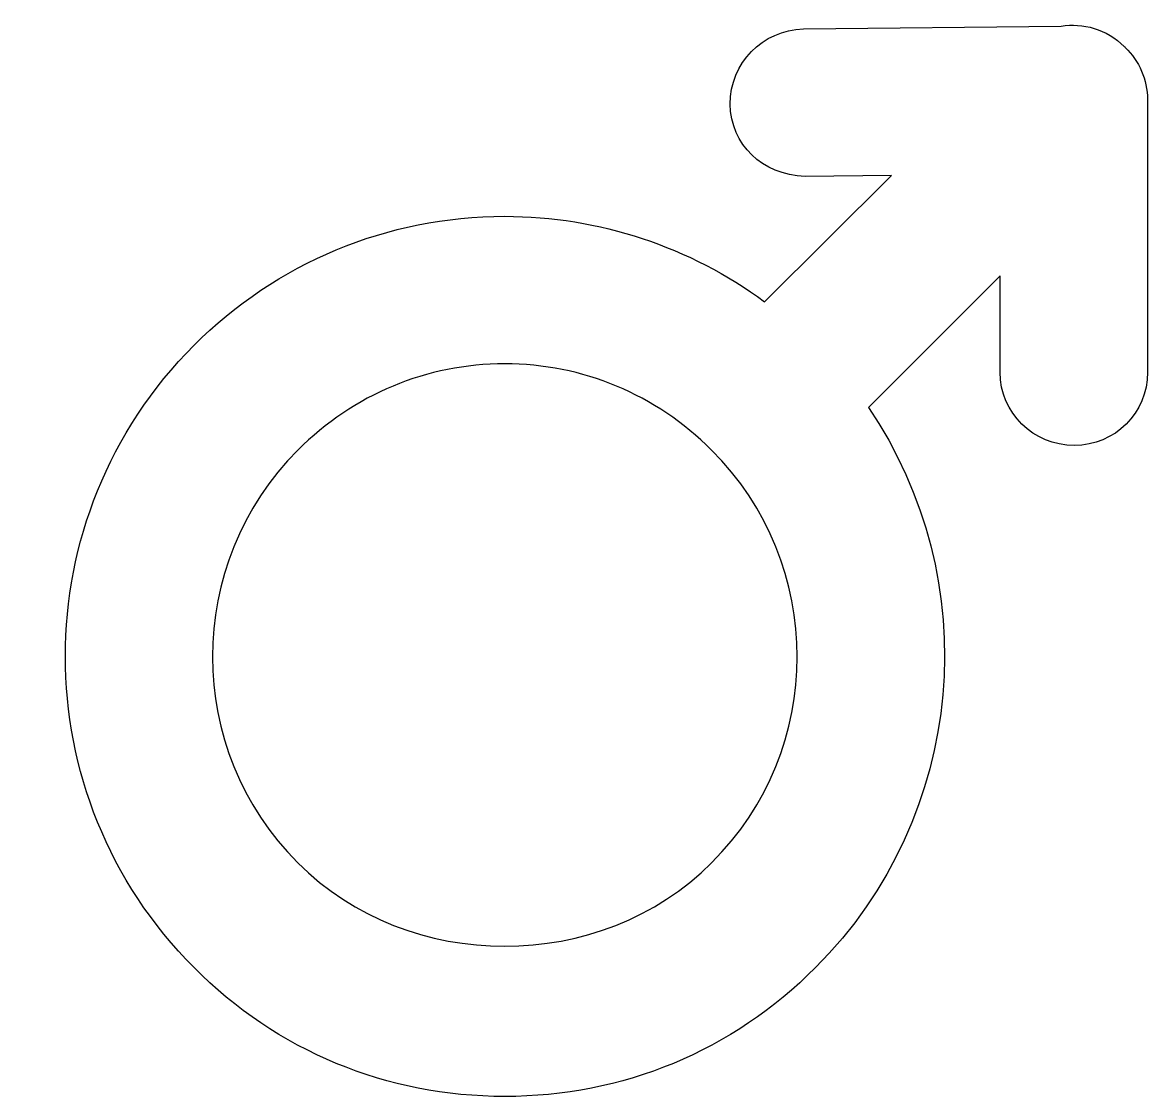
# Model space of a CAD drawing. Header units: centimetres. Extents: x -11.4 to 10.6, y -10.5 to 10.5.
import ezdxf

# ---------------------------------------------------------------- set-up
doc = ezdxf.new("R2010")
doc.units = ezdxf.units.CM
doc.header["$MEASUREMENT"] = 0
doc.layers.add('Layer 1', color=7, linetype='Continuous')

msp = doc.modelspace()

# ---------------------------------------------------------------- linework, layer by layer
at = {"layer": 'Layer 1'}
for points, knots in [([(10.13944, 10.03225), (10.13944, 10.05045), (10.12124, 10.05045), (10.12124, 10.05045), (10.12124, 10.05045), (9.77704, 10.39478), (9.3055, 10.52165), (8.88876, 10.4491), (8.88876, 10.4491), (8.88876, 10.4491), (3.84942, 10.39478), (3.84942, 10.39478), (3.84942, 10.39478), (3.05186, 10.37647), (2.41757, 9.72396), (2.41757, 8.9264), (2.41757, 8.9264), (2.43577, 8.12884), (3.03392, 7.54911), (3.88582, 7.51273), (3.88582, 7.51273), (3.88582, 7.51273), (5.57167, 7.53093), (5.57167, 7.53093), (5.57167, 7.53093), (5.57167, 7.53093), (3.08824, 5.06546), (3.08824, 5.06546), (3.08824, 5.06546), (1.63819, 6.13493), (-0.13838, 6.73334), (-1.98724, 6.73334), (-1.98724, 6.73334), (-4.28946, 6.73334), (-6.44634, 5.82712), (-8.05967, 4.21379), (-8.05967, 4.21379), (-11.41292, 0.8603), (-11.41292, -4.59575), (-8.05967, -7.94924), (-8.05967, -7.94924), (-6.44635, -9.58077), (-4.28946, -10.46881), (-1.98724, -10.46881), (-1.98724, -10.46881), (0.31495, -10.46881), (2.47186, -9.58079), (4.08519, -7.94924), (4.08519, -7.94924), (7.05784, -4.97636), (7.40227, -0.35424), (5.11852, 2.99924), (5.11852, 2.99924), (5.11852, 2.99924), (7.69239, 5.57287), (7.69239, 5.57287), (7.69239, 5.57287), (7.69239, 5.57287), (7.69239, 3.68814), (7.69239, 3.68814), (7.69239, 3.68814), (7.69239, 2.89058), (8.34491, 2.25577), (9.14247, 2.25577), (9.14247, 2.25577), (9.94006, 2.25577), (10.57458, 2.89058), (10.57458, 3.68814), (10.57458, 3.68814), (10.57458, 3.68814), (10.57458, 9.01736), (10.57458, 9.01736), (10.57458, 9.01736), (10.57458, 9.39793), (10.41133, 9.77854), (10.13944, 10.03225)], [0, 0, 0, 0, 0.05, 0.05, 0.05, 0.05, 0.1, 0.1, 0.1, 0.1, 0.15, 0.15, 0.15, 0.15, 0.2, 0.2, 0.2, 0.2, 0.25, 0.25, 0.25, 0.25, 0.3, 0.3, 0.3, 0.3, 0.35, 0.35, 0.35, 0.35, 0.4, 0.4, 0.4, 0.4, 0.45, 0.45, 0.45, 0.45, 0.5, 0.5, 0.5, 0.5, 0.55, 0.55, 0.55, 0.55, 0.6, 0.6, 0.6, 0.6, 0.65, 0.65, 0.65, 0.65, 0.7, 0.7, 0.7, 0.7, 0.75, 0.75, 0.75, 0.75, 0.8, 0.8, 0.8, 0.8, 0.85, 0.85, 0.85, 0.85, 0.9, 0.9, 0.9, 0.9, 1, 1, 1, 1]), ([(2.05515, -5.90075), (-0.102, -8.0761), (-3.87247, -8.0761), (-6.02938, -5.90075), (-6.02938, -5.90075), (-8.25905, -3.68952), (-8.25905, -0.06412), (-6.02938, 2.16531), (-6.02938, 2.16531), (-4.94194, 3.25299), (-3.50983, 3.85092), (-1.98723, 3.85092), (-1.98723, 3.85092), (-0.46463, 3.85092), (0.96748, 3.25299), (2.05515, 2.16531), (2.05515, 2.16531), (4.28458, -0.06412), (4.28458, -3.68952), (2.05515, -5.90075)], [0, 0, 0, 0, 0.16666667, 0.16666667, 0.16666667, 0.16666667, 0.33333333, 0.33333333, 0.33333333, 0.33333333, 0.5, 0.5, 0.5, 0.5, 0.66666667, 0.66666667, 0.66666667, 0.66666667, 1, 1, 1, 1])]:
    msp.add_open_spline(points, degree=3, knots=knots, dxfattribs=at)

doc.saveas('drawing.dxf')
